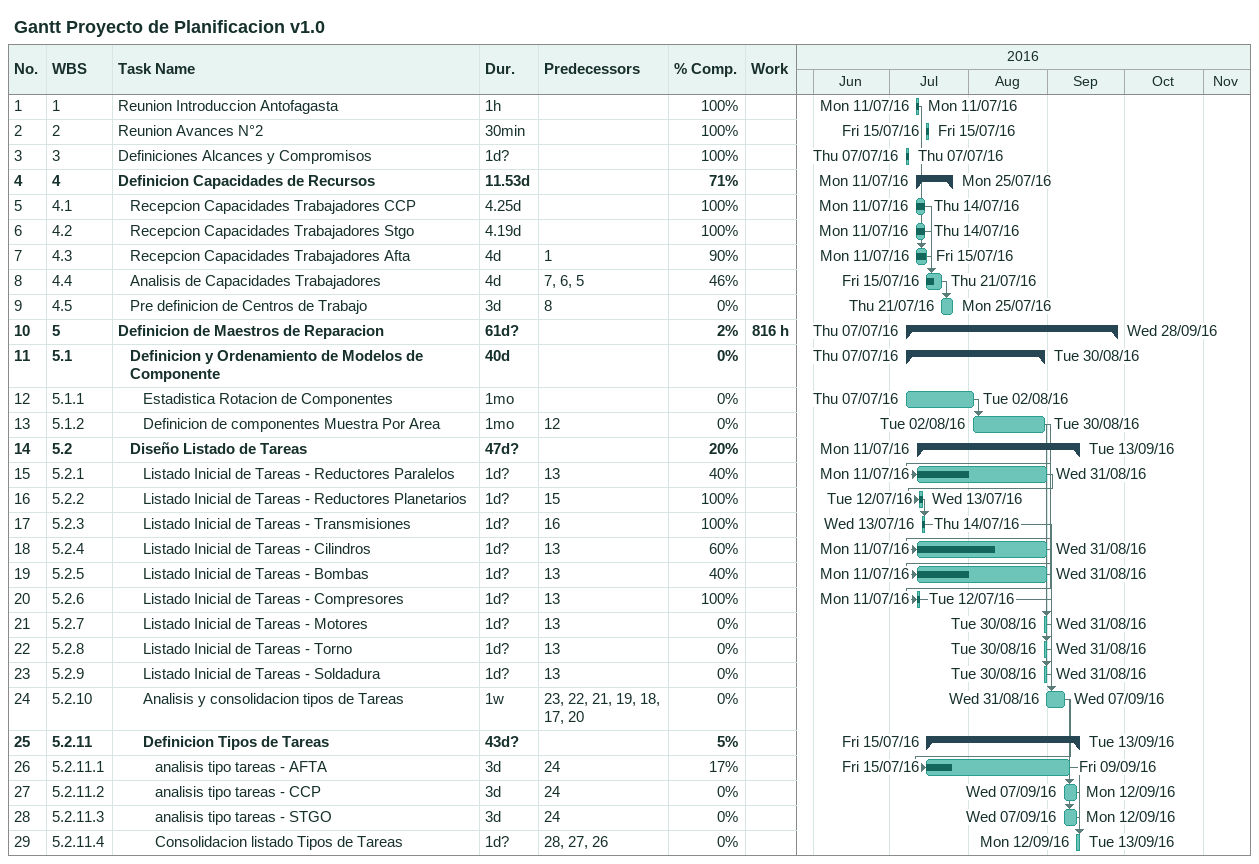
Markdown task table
Gantt Proyecto de Planificacion v1.0

| ID | WBS | Task | Duration | Start | Finish | Predecessors | % complete | Work (h) |
|---|---|---|---|---|---|---|---|---|
| 1 | 1 | Reunion Introduccion Antofagasta | 1h | 2016-07-11 | 2016-07-11 |  | 100 |  |
| 2 | 2 | Reunion Avances N°2 | 30min | 2016-07-15 | 2016-07-15 |  | 100 |  |
| 3 | 3 | Definiciones Alcances y Compromisos | 1d? | 2016-07-07 | 2016-07-07 |  | 100 |  |
| 4 | 4 | **Definicion Capacidades de Recursos** | 11.53d | 2016-07-11 | 2016-07-25 |  | 71 |  |
| 5 | 4.1 | Recepcion Capacidades Trabajadores CCP | 4.25d | 2016-07-11 | 2016-07-14 |  | 100 |  |
| 6 | 4.2 | Recepcion Capacidades Trabajadores Stgo | 4.19d | 2016-07-11 | 2016-07-14 |  | 100 |  |
| 7 | 4.3 | Recepcion Capacidades Trabajadores Afta | 4d | 2016-07-11 | 2016-07-15 | 1 | 90 |  |
| 8 | 4.4 | Analisis de Capacidades Trabajadores | 4d | 2016-07-15 | 2016-07-21 | 7, 6, 5 | 46 |  |
| 9 | 4.5 | Pre definicion de Centros de Trabajo | 3d | 2016-07-21 | 2016-07-25 | 8 | 0 |  |
| 10 | 5 | **Definicion de Maestros de Reparacion** | 61d? | 2016-07-07 | 2016-09-28 |  | 2 | 816 |
| 11 | 5.1 | **Definicion y Ordenamiento de Modelos de Componente** | 40d | 2016-07-07 | 2016-08-30 |  | 0 |  |
| 12 | 5.1.1 | Estadistica Rotacion de Componentes | 1mo | 2016-07-07 | 2016-08-02 |  | 0 |  |
| 13 | 5.1.2 | Definicion de componentes Muestra Por Area | 1mo | 2016-08-02 | 2016-08-30 | 12 | 0 |  |
| 14 | 5.2 | **Diseño Listado de Tareas** | 47d? | 2016-07-11 | 2016-09-13 |  | 20 |  |
| 15 | 5.2.1 | Listado Inicial de Tareas - Reductores Paralelos | 1d? | 2016-07-11 | 2016-08-31 | 13 | 40 |  |
| 16 | 5.2.2 | Listado Inicial de Tareas - Reductores Planetarios | 1d? | 2016-07-12 | 2016-07-13 | 15 | 100 |  |
| 17 | 5.2.3 | Listado Inicial de Tareas - Transmisiones | 1d? | 2016-07-13 | 2016-07-14 | 16 | 100 |  |
| 18 | 5.2.4 | Listado Inicial de Tareas - Cilindros | 1d? | 2016-07-11 | 2016-08-31 | 13 | 60 |  |
| 19 | 5.2.5 | Listado Inicial de Tareas - Bombas | 1d? | 2016-07-11 | 2016-08-31 | 13 | 40 |  |
| 20 | 5.2.6 | Listado Inicial de Tareas - Compresores | 1d? | 2016-07-11 | 2016-07-12 | 13 | 100 |  |
| 21 | 5.2.7 | Listado Inicial de Tareas - Motores | 1d? | 2016-08-30 | 2016-08-31 | 13 | 0 |  |
| 22 | 5.2.8 | Listado Inicial de Tareas - Torno | 1d? | 2016-08-30 | 2016-08-31 | 13 | 0 |  |
| 23 | 5.2.9 | Listado Inicial de Tareas - Soldadura | 1d? | 2016-08-30 | 2016-08-31 | 13 | 0 |  |
| 24 | 5.2.10 | Analisis y consolidacion tipos de Tareas | 1w | 2016-08-31 | 2016-09-07 | 23, 22, 21, 19, 18, 17, 20 | 0 |  |
| 25 | 5.2.11 | **Definicion Tipos de Tareas** | 43d? | 2016-07-15 | 2016-09-13 |  | 5 |  |
| 26 | 5.2.11.1 | analisis tipo tareas - AFTA | 3d | 2016-07-15 | 2016-09-09 | 24 | 17 |  |
| 27 | 5.2.11.2 | analisis tipo tareas - CCP | 3d | 2016-09-07 | 2016-09-12 | 24 | 0 |  |
| 28 | 5.2.11.3 | analisis tipo tareas - STGO | 3d | 2016-09-07 | 2016-09-12 | 24 | 0 |  |
| 29 | 5.2.11.4 | Consolidacion listado Tipos de Tareas | 1d? | 2016-09-12 | 2016-09-13 | 28, 27, 26 | 0 |  |
